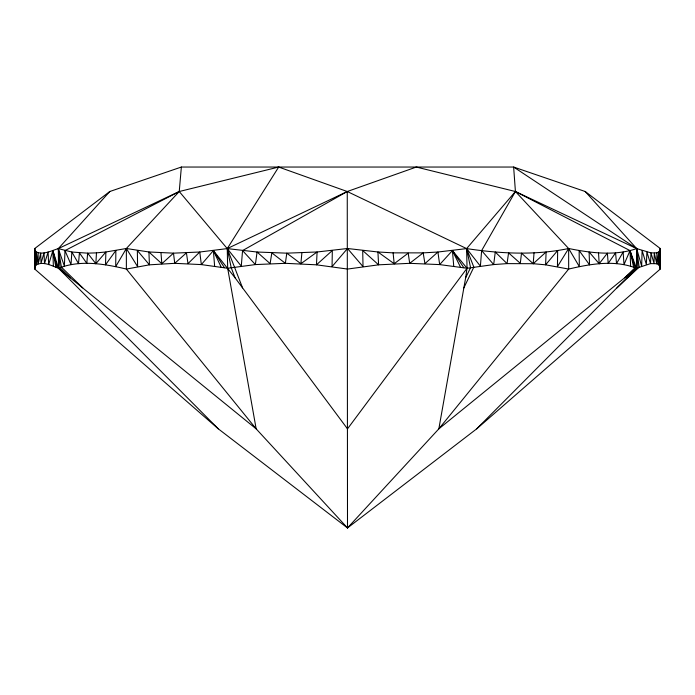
<?xml version="1.0" encoding="UTF-8"?>
<svg xmlns="http://www.w3.org/2000/svg" width="695" height="695" viewBox="0 0 695 695"><rect width="100%" height="100%" fill="white"/><g stroke="black" fill="none" stroke-linecap="round" stroke-linejoin="round"><path stroke-width="1.04" d="M659.868 266.611L660.25 248.506L585.216 191.516L513.64 167.043L181.36 167.043L109.784 191.516L34.75 248.506L34.75 269.061L218.326 428.858L347.5 527.957L476.674 428.858L660.25 269.061L660.25 248.506L658.704 264.821L659.868 266.611L660.25 269.061L660.25 248.506M35.132 266.619L34.75 248.506L34.75 269.061L35.132 266.611L36.305 264.83C43.429 261.051 51.604 265.733 58.502 268.27C80.186 259.626 104.398 263.865 126.377 269.061L256.16 428.858L347.5 527.957L438.84 428.858L636.385 268.27L650.529 263.613L656.758 263.718L658.764 251.981L658.704 264.821L656.758 263.718L656.905 252.858L658.764 251.981L659.876 250.53M585.216 191.516L636.681 248.602L636.385 268.27L476.674 428.858M656.905 252.858L650.963 252.884L636.681 248.602C614.71 256.142 590.906 252.989 568.649 248.506C535.063 255.569 500.348 253.64 466.623 248.602L347.257 191.516L278.686 167.043L179.24 191.516L64.983 250.591L64.392 266.15L58.328 248.602L109.784 191.516M218.326 428.858L58.502 268.27L52.881 250.591L48.641 264.595L48.111 252.016L44.489 263.631L44.046 252.876L40.996 263.327L40.701 253.162L38.251 263.726L36.236 251.972L36.305 264.83L35.124 250.521L36.236 251.972C43.438 255.187 51.395 250.678 58.328 248.602L71.863 252.024L87.631 253.162L95.849 263.718L96.475 252.858L105.892 251.981L126.351 248.506L148.912 251.972L173.489 253.162L199.76 252.016L227.256 248.602L257.063 252.024L286.792 253.162L317.094 251.981L347.5 248.506L377.924 251.981L393.101 252.858L423.185 252.876L437.919 252.024L466.623 248.602L515.421 191.516L513.64 167.043L636.681 248.602L641.659 266.159L642.119 250.591L646.376 264.578L646.889 252.024L650.529 263.613L650.963 252.884L654.012 263.318L654.299 253.162L656.758 263.718M181.36 167.043L179.24 191.516L126.351 248.506L126.377 269.061L149.442 264.83L174.74 263.327L201.341 264.595L227.673 268.27L255.369 264.578L285.367 263.318L316.468 264.821L347.543 269.061L378.601 264.83L409.685 263.327L439.666 264.595L467.04 268.27L493.685 264.578L507.046 263.613L533.204 263.718L534.038 252.858M616.978 287.886L639.139 267.141L636.681 248.602L515.421 191.516L481.635 250.591L480.393 266.159L466.623 248.602L467.04 268.27L465.641 277.818L438.84 428.858L568.675 269.061C590.602 263.918 614.771 259.609 636.385 268.27L630.026 250.591L515.421 191.516L416.322 167.043L347.257 191.516L227.256 248.602L227.673 268.27L256.16 428.858L58.502 268.27L58.328 248.602L179.24 191.516L227.256 248.602L241.278 266.15L242.564 250.591L347.257 191.516L347.5 527.957M242.564 250.591L255.369 264.578L257.063 252.024L270.112 263.613L271.832 252.884L285.367 263.318L286.792 253.162L300.874 263.718L301.891 252.858M463.852 287.886L473.834 267.141L466.623 248.602L470.558 267.688L465.641 277.818M300.874 263.718L317.094 251.981L316.468 264.821L332.323 250.521L332.054 266.611L347.5 248.506L363.025 266.619L362.703 250.521L378.601 264.83L377.924 251.981L394.187 263.726L408.217 253.154L409.685 263.327L423.185 252.876L424.932 263.631L437.919 252.024L439.666 264.595L452.419 250.591L467.04 268.27L347.5 428.858L235.075 277.818L231.209 267.688L227.256 248.602L278.686 167.043M515.421 191.516L568.649 248.506L579.352 266.619L579.135 250.521L589.542 264.83L589.099 251.972L599.186 263.726L607.378 253.162L608.203 263.327L615.579 252.884L616.517 263.631L623.137 252.024L623.997 264.595L630.026 250.591L635.03 267.697L624.64 277.818M95.849 263.718L105.892 251.981L105.501 264.821L115.865 250.521L115.7 266.611L126.351 248.506L137.601 266.619L137.349 250.521L149.442 264.83L148.912 251.972L161.839 263.726L173.489 253.162L174.74 263.327L186.434 252.876L187.989 263.631L199.76 252.016L201.341 264.595L213.382 250.591L235.075 277.818M627.003 277.818L637.828 267.688L636.681 248.602M533.204 263.718L546.105 251.981L545.61 264.821L568.675 269.061L568.649 248.506L557.451 266.611L557.642 250.53L545.61 264.821L533.204 263.718L521.511 253.162L520.303 263.318L508.575 252.884L507.046 263.613L495.266 252.024L493.685 264.578L481.635 250.591M96.475 252.858L87.631 253.162L86.823 263.318L79.412 252.884L78.509 263.613L71.863 252.024L71.02 264.578L64.983 250.591M82.757 287.886L61.403 267.141L58.328 248.602L59.979 267.688L70.369 277.818M453.739 266.168L452.419 250.591L463.8 267.697M214.625 266.168L213.382 250.591L224.45 267.697M452.419 250.591L460.472 267.149M213.382 250.591L221.166 267.149M227.256 248.602L242.572 287.886M53.35 266.168L52.881 250.591L57.181 267.697M633.605 267.149L630.026 250.591L630.617 266.168M52.881 250.591L55.869 267.149M393.101 252.858L394.187 263.726M160.979 252.858L161.839 263.726M598.525 252.858L599.186 263.726M38.095 252.858L38.251 263.726"/></g></svg>
